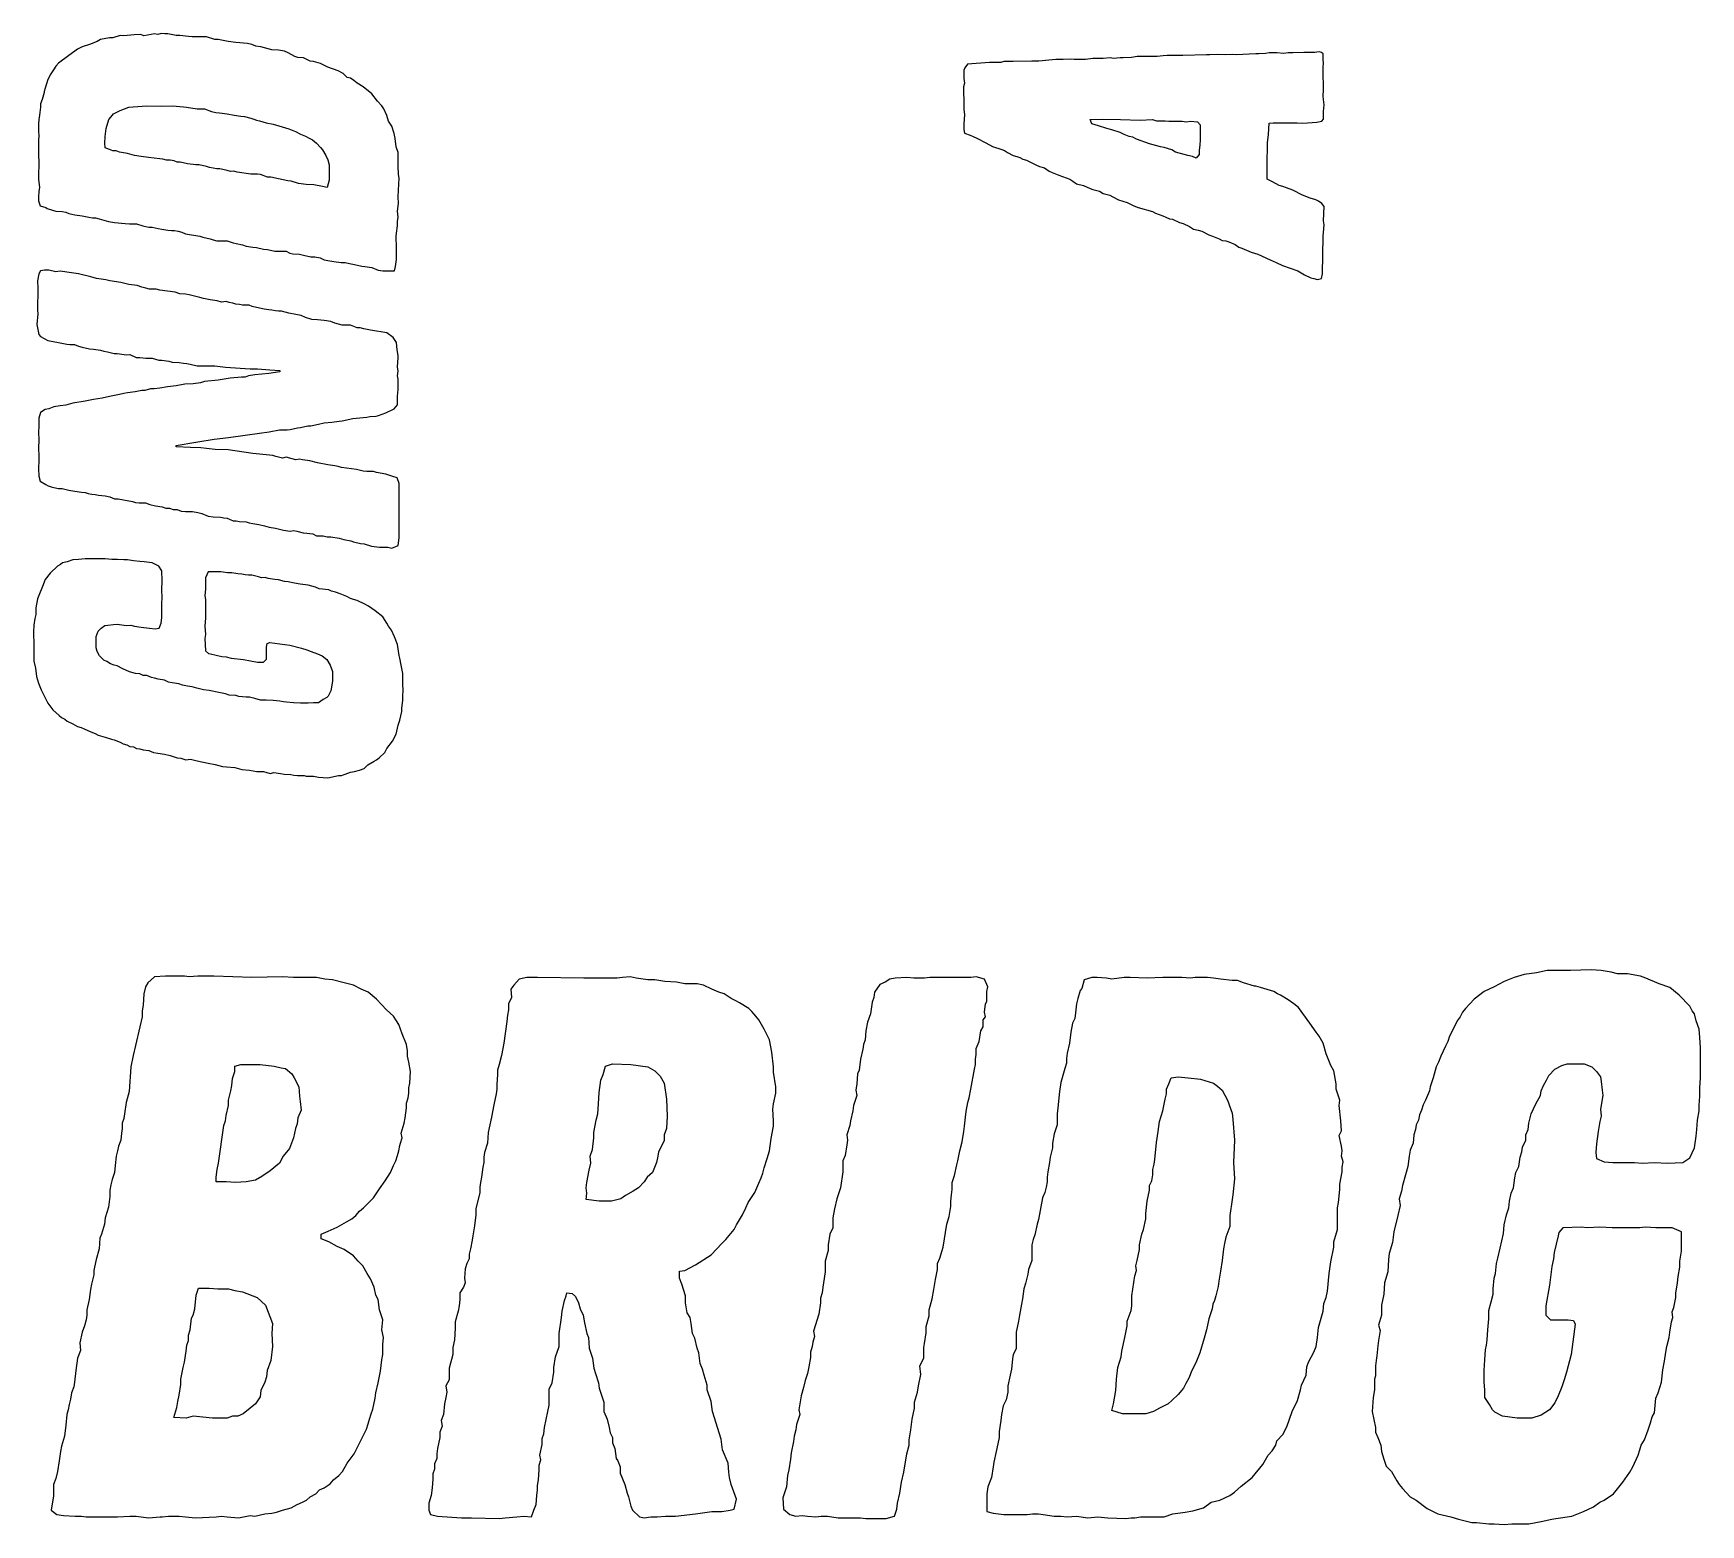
# Model space of a CAD drawing. Extents: x 21.5 to 68.8, y -31.2 to -10.6.
# Drawn here: x 21.477 to 26.056, y -17.293 to -13.197 of the extents above; entities that cross this region are included whole.
import ezdxf

# ---------------------------------------------------------------- set-up
doc = ezdxf.new("R2010")
doc.units = 0
doc.layers.add('Special_Silkscreen_Paths', color=7, linetype='CONTINUOUS')

msp = doc.modelspace()

# ---------------------------------------------------------------- linework, layer by layer
at = {"layer": 'Special_Silkscreen_Paths', "color": 7}
for points in [[(22.481822, -13.594462), (22.480411, -13.584585), (22.480411, -13.577529), (22.479, -13.567651), (22.479, -13.523907), (22.473356, -13.508385), (22.470533, -13.485807), (22.467711, -13.471696), (22.462067, -13.45194), (22.452189, -13.437829), (22.447956, -13.422307), (22.439489, -13.403963), (22.433844, -13.395496), (22.422556, -13.382796), (22.407033, -13.36304), (22.383045, -13.343285), (22.366111, -13.333407), (22.357645, -13.326352), (22.347767, -13.319296), (22.3393, -13.317885), (22.328011, -13.306596), (22.3139, -13.299541), (22.285678, -13.289663), (22.265922, -13.279785), (22.246167, -13.274141), (22.2377, -13.272729), (22.219356, -13.264263), (22.203834, -13.262852), (22.195367, -13.260029), (22.177022, -13.250152), (22.167145, -13.245918), (22.150211, -13.243096), (22.131867, -13.241685), (22.102234, -13.233218), (22.088123, -13.231807), (22.076834, -13.227574), (22.065545, -13.224752), (22.033089, -13.221929), (22.011923, -13.219107), (21.985112, -13.213463), (21.975234, -13.213463), (21.952656, -13.206407), (21.913145, -13.206407), (21.903267, -13.204996), (21.879278, -13.202174), (21.8694, -13.202174), (21.846823, -13.197941), (21.838356, -13.197941), (21.828478, -13.196529), (21.818601, -13.199352), (21.808723, -13.197941), (21.800256, -13.199352), (21.780501, -13.203585), (21.772034, -13.199352), (21.753689, -13.200763), (21.725467, -13.203585), (21.715589, -13.202174), (21.695834, -13.209229), (21.685956, -13.209229), (21.661967, -13.213463), (21.65209, -13.219107), (21.630923, -13.227574), (21.611167, -13.233218), (21.598467, -13.240274), (21.591412, -13.245918), (21.574478, -13.257207), (21.546256, -13.278374), (21.539201, -13.286841), (21.532145, -13.296718), (21.523679, -13.310829), (21.520856, -13.316474), (21.516623, -13.323529), (21.509567, -13.347518), (21.506745, -13.355985), (21.506745, -13.358807), (21.501101, -13.378563), (21.496867, -13.389852), (21.496867, -13.399729), (21.494045, -13.420896), (21.492634, -13.433596), (21.491223, -13.444885), (21.491223, -13.467463), (21.492634, -13.475929), (21.491223, -13.491451), (21.491223, -13.526729), (21.492634, -13.554951), (21.491223, -13.585996), (21.491223, -13.597285), (21.494045, -13.619862), (21.492634, -13.62974), (21.491223, -13.646674), (21.491223, -13.656551), (21.495456, -13.670662), (21.510979, -13.674896), (21.515212, -13.677718), (21.529323, -13.681951), (21.539201, -13.684774), (21.556134, -13.686185), (21.566012, -13.687596), (21.574478, -13.691829), (21.591412, -13.694651), (21.611167, -13.697474), (21.629512, -13.701707), (21.63939, -13.703118), (21.647856, -13.703118), (21.657734, -13.70594), (21.683134, -13.712996), (21.700067, -13.715818), (21.729701, -13.71864), (21.740989, -13.720051), (21.760745, -13.720051), (21.777678, -13.725696), (21.794612, -13.728518), (21.803078, -13.728518), (21.820012, -13.732751), (21.829889, -13.734162), (21.846823, -13.736985), (21.8567, -13.738396), (21.865167, -13.738396), (21.875045, -13.739807), (21.884923, -13.742629), (21.8948, -13.746862), (21.934312, -13.753918), (21.942778, -13.75674), (21.962534, -13.760973), (21.971, -13.763796), (21.980878, -13.766618), (22.0091, -13.766618), (22.026034, -13.772262), (22.0345, -13.773673), (22.051434, -13.777907), (22.061311, -13.780729), (22.079656, -13.783551), (22.089534, -13.784962), (22.109289, -13.789196), (22.120578, -13.790607), (22.140334, -13.79484), (22.171378, -13.79484), (22.181256, -13.800485), (22.189722, -13.801896), (22.208067, -13.803307), (22.219356, -13.806129), (22.239111, -13.810362), (22.2504, -13.810362), (22.264511, -13.813185), (22.2758, -13.818829), (22.291322, -13.821651), (22.302611, -13.823062), (22.322367, -13.825885), (22.333656, -13.825885), (22.344945, -13.828707), (22.359056, -13.831529), (22.378811, -13.835762), (22.387278, -13.837173), (22.407033, -13.839996), (22.423967, -13.847051), (22.436667, -13.848462), (22.469122, -13.848462), (22.471944, -13.837173), (22.474767, -13.817418), (22.474767, -13.775085), (22.473356, -13.765207), (22.473356, -13.753918), (22.474767, -13.745451), (22.477589, -13.725696), (22.477589, -13.712996), (22.479, -13.701707), (22.477589, -13.684774), (22.480411, -13.663607), (22.479, -13.645262), (22.480411, -13.626918)], [(22.289911, -13.600107), (22.284267, -13.619862), (22.271567, -13.61704), (22.247578, -13.612807), (22.226411, -13.611396), (22.205245, -13.608574), (22.185489, -13.602929), (22.175611, -13.601518), (22.150211, -13.595874), (22.129045, -13.59164), (22.120578, -13.59164), (22.100823, -13.584585), (22.092356, -13.583174), (22.074011, -13.583174), (22.037323, -13.577529), (22.027445, -13.574707), (22.018978, -13.576118), (22.0091, -13.573296), (21.989345, -13.569063), (21.980878, -13.569063), (21.961123, -13.564829), (21.952656, -13.562007), (21.9329, -13.557774), (21.923023, -13.557774), (21.900445, -13.554951), (21.880689, -13.550718), (21.872223, -13.550718), (21.863756, -13.546485), (21.852467, -13.545074), (21.842589, -13.545074), (21.832712, -13.542251), (21.824245, -13.54084), (21.793201, -13.538018), (21.773445, -13.535196), (21.755101, -13.532374), (21.735345, -13.526729), (21.714178, -13.522496), (21.704301, -13.519674), (21.695834, -13.519674), (21.685956, -13.51544), (21.674667, -13.511207), (21.673256, -13.498507), (21.674667, -13.480163), (21.67749, -13.457585), (21.684545, -13.433596), (21.69019, -13.42654), (21.697245, -13.418074), (21.715589, -13.408196), (21.739578, -13.399729), (21.750867, -13.398318), (21.788967, -13.395496), (21.829889, -13.396907), (21.859523, -13.395496), (21.889156, -13.398318), (21.897623, -13.399729), (21.927256, -13.403963), (21.947012, -13.403963), (21.966767, -13.411018), (21.978056, -13.41384), (21.987934, -13.415252), (22.0091, -13.418074), (22.028856, -13.420896), (22.0472, -13.423718), (22.057078, -13.425129), (22.074011, -13.429363), (22.082478, -13.432185), (22.089534, -13.435007), (22.098, -13.436418), (22.116345, -13.442063), (22.1361, -13.446296), (22.151622, -13.450529), (22.178434, -13.458996), (22.196778, -13.466051), (22.210889, -13.473107), (22.225, -13.478751), (22.234878, -13.484396), (22.243345, -13.488629), (22.254634, -13.498507), (22.265922, -13.509796), (22.271567, -13.516851), (22.280033, -13.532374), (22.285678, -13.543663), (22.289911, -13.557774)], [(24.681745, -13.490042), (24.680334, -13.502742), (24.678922, -13.518264), (24.678922, -13.529553), (24.670456, -13.539431), (24.660578, -13.535197), (24.647878, -13.532375), (24.638, -13.529553), (24.614011, -13.522497), (24.604134, -13.516853), (24.582967, -13.509797), (24.573089, -13.508386), (24.542045, -13.49992), (24.529345, -13.495686), (24.519467, -13.491453), (24.506767, -13.48722), (24.496889, -13.481575), (24.487012, -13.480164), (24.4729, -13.47452), (24.461612, -13.468875), (24.439034, -13.46182), (24.424923, -13.457586), (24.402345, -13.450531), (24.384001, -13.444886), (24.379767, -13.433597), (24.412223, -13.432186), (24.463023, -13.433597), (24.516645, -13.435009), (24.550511, -13.433597), (24.5618, -13.43642), (24.585789, -13.43642), (24.595667, -13.437831), (24.632356, -13.437831), (24.643645, -13.439242), (24.654934, -13.437831), (24.674689, -13.439242), (24.681745, -13.447708)], [(22.481822, -14.582239), (22.481822, -14.432661), (22.476178, -14.417139), (22.462067, -14.412906), (22.445133, -14.407261), (22.419733, -14.403028), (22.411267, -14.400206), (22.392922, -14.400206), (22.383045, -14.398795), (22.3647, -14.394561), (22.323778, -14.388917), (22.3139, -14.386095), (22.305433, -14.384683), (22.285678, -14.381861), (22.257456, -14.376217), (22.236289, -14.370572), (22.216534, -14.36775), (22.208067, -14.366339), (22.198189, -14.36775), (22.188311, -14.364928), (22.171378, -14.360695), (22.1615, -14.363517), (22.143156, -14.359284), (22.134689, -14.356461), (22.079656, -14.350817), (22.011923, -14.340939), (21.976645, -14.339528), (21.952656, -14.336706), (21.937134, -14.335295), (21.908912, -14.333884), (21.8694, -14.332472), (21.8694, -14.328239), (21.923023, -14.319772), (21.973823, -14.311306), (22.013334, -14.307072), (22.058489, -14.300017), (22.098, -14.294372), (22.124811, -14.29155), (22.153034, -14.285906), (22.1742, -14.285906), (22.182667, -14.284495), (22.202422, -14.280261), (22.210889, -14.27885), (22.230645, -14.274617), (22.239111, -14.274617), (22.260278, -14.270384), (22.2758, -14.26615), (22.296967, -14.264739), (22.316722, -14.261917), (22.325189, -14.260506), (22.354822, -14.254861), (22.363289, -14.25345), (22.392922, -14.250628), (22.401389, -14.249217), (22.418322, -14.247806), (22.425378, -14.246395), (22.445133, -14.239339), (22.467711, -14.22805), (22.477589, -14.216761), (22.477589, -14.192773), (22.479, -14.174428), (22.479, -14.146206), (22.477589, -14.137739), (22.479, -14.123628), (22.477589, -14.11375), (22.479, -14.086939), (22.479, -14.081295), (22.476178, -14.065773), (22.474767, -14.046017), (22.464889, -14.031906), (22.447956, -14.019206), (22.4028, -14.01215), (22.384456, -14.007917), (22.374578, -14.005095), (22.366111, -14.005095), (22.347767, -13.998039), (22.325189, -13.998039), (22.305433, -13.992395), (22.294145, -13.988162), (22.2758, -13.985339), (22.257456, -13.983928), (22.241934, -13.982517), (22.225, -13.976873), (22.2123, -13.971228), (22.198189, -13.968406), (22.178434, -13.965584), (22.158678, -13.959939), (22.150211, -13.959939), (22.141745, -13.958528), (22.131867, -13.957117), (22.1234, -13.955706), (22.1107, -13.954295), (22.098, -13.951473), (22.078245, -13.947239), (22.069778, -13.943006), (22.051434, -13.943006), (22.042967, -13.941595), (22.033089, -13.940184), (22.024623, -13.937362), (22.014745, -13.935951), (22.006278, -13.933128), (21.993578, -13.934539), (21.982289, -13.931717), (21.962534, -13.928895), (21.944189, -13.924662), (21.934312, -13.921839), (21.915967, -13.917606), (21.904678, -13.914784), (21.8948, -13.913373), (21.879278, -13.911962), (21.866578, -13.907728), (21.824245, -13.902084), (21.814367, -13.899262), (21.796023, -13.899262), (21.786145, -13.896439), (21.774856, -13.893617), (21.762156, -13.889384), (21.739578, -13.886562), (21.717001, -13.880917), (21.687367, -13.876684), (21.676078, -13.873862), (21.650678, -13.869628), (21.635156, -13.865395), (21.60129, -13.856928), (21.581534, -13.854106), (21.55049, -13.849873), (21.539201, -13.851284), (21.519445, -13.847051), (21.508156, -13.847051), (21.496867, -13.848462), (21.492634, -13.856928), (21.488401, -13.876684), (21.489812, -13.896439), (21.489812, -13.910551), (21.488401, -13.943006), (21.488401, -13.957117), (21.489812, -13.966995), (21.48699, -13.996628), (21.492634, -14.023439), (21.496867, -14.029084), (21.516623, -14.040373), (21.546256, -14.046017), (21.568834, -14.05025), (21.577301, -14.051662), (21.590001, -14.051662), (21.60129, -14.055895), (21.611167, -14.058717), (21.630923, -14.06295), (21.642212, -14.064362), (21.661967, -14.067184), (21.670434, -14.070006), (21.680312, -14.071417), (21.698656, -14.07565), (21.707123, -14.07565), (21.732523, -14.079884), (21.742401, -14.078473), (21.759334, -14.086939), (21.769212, -14.086939), (21.786145, -14.08835), (21.803078, -14.08835), (21.821423, -14.093995), (21.829889, -14.093995), (21.849645, -14.096817), (21.858112, -14.099639), (21.877867, -14.10105), (21.889156, -14.102461), (21.899034, -14.103873), (21.9075, -14.105284), (21.927256, -14.109517), (21.975234, -14.109517), (22.004867, -14.11375), (22.0726, -14.117984), (22.092356, -14.117984), (22.126223, -14.120806), (22.154445, -14.122217), (22.154445, -14.12645), (22.1234, -14.130684), (22.0853, -14.134917), (22.068367, -14.137739), (22.058489, -14.140561), (22.048611, -14.140561), (22.017567, -14.143384), (21.985112, -14.149028), (21.947012, -14.153261), (21.935723, -14.156084), (21.915967, -14.158906), (21.893389, -14.160317), (21.8694, -14.16455), (21.845412, -14.167373), (21.824245, -14.171606), (21.808723, -14.173017), (21.798845, -14.173017), (21.783323, -14.17725), (21.774856, -14.17725), (21.756512, -14.181484), (21.735345, -14.184306), (21.725467, -14.185717), (21.714178, -14.188539), (21.685956, -14.194184), (21.666201, -14.198417), (21.642212, -14.20265), (21.619634, -14.206884), (21.585767, -14.212528), (21.566012, -14.218173), (21.55049, -14.219584), (21.533556, -14.222406), (21.519445, -14.22805), (21.509567, -14.229461), (21.496867, -14.237928), (21.492634, -14.25345), (21.492634, -14.273206), (21.491223, -14.294372), (21.492634, -14.311306), (21.491223, -14.338117), (21.492634, -14.356461), (21.492634, -14.369161), (21.491223, -14.39315), (21.492634, -14.412906), (21.495456, -14.427017), (21.510979, -14.435483), (21.518034, -14.439717), (21.526501, -14.442539), (21.544845, -14.446772), (21.556134, -14.446772), (21.574478, -14.451006), (21.591412, -14.453828), (21.609756, -14.45665), (21.619634, -14.458061), (21.628101, -14.460883), (21.637978, -14.462295), (21.646445, -14.463706), (21.656323, -14.465117), (21.674667, -14.466528), (21.687367, -14.46935), (21.700067, -14.474995), (21.709945, -14.474995), (21.749456, -14.48205), (21.757923, -14.484872), (21.767801, -14.486283), (21.784734, -14.486283), (21.797434, -14.490517), (21.812956, -14.49475), (21.831301, -14.497572), (21.841178, -14.500395), (21.851056, -14.500395), (21.860934, -14.504628), (21.872223, -14.504628), (21.883512, -14.508861), (21.8948, -14.510272), (21.914556, -14.510272), (21.928667, -14.513095), (21.939956, -14.515917), (21.956889, -14.522972), (21.971, -14.524383), (21.990756, -14.525794), (22.000634, -14.527206), (22.0091, -14.528617), (22.026034, -14.535672), (22.0345, -14.535672), (22.042967, -14.537083), (22.061311, -14.538494), (22.069778, -14.541317), (22.079656, -14.542728), (22.096589, -14.54555), (22.112111, -14.549783), (22.124811, -14.552606), (22.141745, -14.555428), (22.164322, -14.561072), (22.182667, -14.563894), (22.192545, -14.562483), (22.201011, -14.563894), (22.217945, -14.568128), (22.227822, -14.569539), (22.244756, -14.57095), (22.254634, -14.576594), (22.272978, -14.576594), (22.284267, -14.579417), (22.294145, -14.579417), (22.316722, -14.58365), (22.329422, -14.586472), (22.349178, -14.590706), (22.356233, -14.593528), (22.375989, -14.597761), (22.385867, -14.599172), (22.405622, -14.604817), (22.4282, -14.607639), (22.450778, -14.607639), (22.462067, -14.610461), (22.479, -14.603406)], [(22.493111, -14.999927), (22.4917, -14.985816), (22.4917, -14.954772), (22.487467, -14.932194), (22.483233, -14.912438), (22.481822, -14.905383), (22.477589, -14.87575), (22.469122, -14.854583), (22.460656, -14.836239), (22.452189, -14.82495), (22.447956, -14.816483), (22.436667, -14.79955), (22.4155, -14.782616), (22.397156, -14.769916), (22.387278, -14.764272), (22.366111, -14.754394), (22.356233, -14.751572), (22.347767, -14.74875), (22.337889, -14.743105), (22.319545, -14.73605), (22.306845, -14.731816), (22.295556, -14.728994), (22.2885, -14.724761), (22.261689, -14.721939), (22.251811, -14.717705), (22.232056, -14.712061), (22.209478, -14.709239), (22.193956, -14.706416), (22.177022, -14.703594), (22.167145, -14.702183), (22.150211, -14.69795), (22.140334, -14.696539), (22.121989, -14.693716), (22.113523, -14.690894), (22.103645, -14.692305), (22.095178, -14.689483), (22.076834, -14.68525), (22.068367, -14.68525), (22.058489, -14.683839), (22.050023, -14.682428), (22.038734, -14.681016), (22.0218, -14.678194), (22.010511, -14.678194), (21.992167, -14.675372), (21.956889, -14.675372), (21.949834, -14.692305), (21.949834, -14.721939), (21.948423, -14.741694), (21.949834, -14.751572), (21.949834, -14.802372), (21.948423, -14.82495), (21.949834, -14.847527), (21.948423, -14.858816), (21.949834, -14.892683), (21.9583, -14.899739), (21.963945, -14.90115), (21.994989, -14.908205), (22.006278, -14.909616), (22.020389, -14.912438), (22.054256, -14.916672), (22.092356, -14.923727), (22.109289, -14.923727), (22.117756, -14.915261), (22.117756, -14.882805), (22.119167, -14.872927), (22.126223, -14.870105), (22.181256, -14.877161), (22.213711, -14.885627), (22.227822, -14.889861), (22.240522, -14.894094), (22.257456, -14.90115), (22.270156, -14.906794), (22.282856, -14.916672), (22.292733, -14.932194), (22.298378, -14.949127), (22.298378, -14.975938), (22.294145, -15.00275), (22.287089, -15.016861), (22.282856, -15.021094), (22.272978, -15.026738), (22.260278, -15.035205), (22.246167, -15.035205), (22.232056, -15.036616), (22.210889, -15.036616), (22.191134, -15.035205), (22.172789, -15.033794), (22.164322, -15.032383), (22.154445, -15.030972), (22.1361, -15.029561), (22.116345, -15.02815), (22.100823, -15.02815), (22.0853, -15.023916), (22.071189, -15.019683), (22.061311, -15.019683), (22.041556, -15.018272), (22.033089, -15.01545), (22.014745, -15.014038), (22.004867, -15.011216), (21.986523, -15.006983), (21.959712, -15.001338), (21.944189, -14.999927), (21.925845, -14.995694), (21.913145, -14.991461), (21.900445, -14.99005), (21.886334, -14.987227), (21.876456, -14.982994), (21.858112, -14.980172), (21.848234, -14.978761), (21.836945, -14.973116), (21.820012, -14.970294), (21.810134, -14.967472), (21.801667, -14.966061), (21.788967, -14.960416), (21.779089, -14.960416), (21.769212, -14.956183), (21.757923, -14.954772), (21.740989, -14.950538), (21.722645, -14.942072), (21.707123, -14.933605), (21.698656, -14.932194), (21.688778, -14.927961), (21.678901, -14.922316), (21.670434, -14.918083), (21.659145, -14.906794), (21.65209, -14.894094), (21.649267, -14.884216), (21.649267, -14.853172), (21.654912, -14.839061), (21.663378, -14.830594), (21.673256, -14.823539), (21.681723, -14.822127), (21.697245, -14.820716), (21.707123, -14.819305), (21.732523, -14.823539), (21.745223, -14.822127), (21.755101, -14.82495), (21.773445, -14.827772), (21.796023, -14.830594), (21.811545, -14.832005), (21.822834, -14.830594), (21.828478, -14.816483), (21.829889, -14.800961), (21.829889, -14.76145), (21.831301, -14.747339), (21.829889, -14.724761), (21.831301, -14.700772), (21.829889, -14.67255), (21.821423, -14.65985), (21.803078, -14.651383), (21.781912, -14.648561), (21.769212, -14.64715), (21.752278, -14.645739), (21.735345, -14.642916), (21.725467, -14.642916), (21.708534, -14.641505), (21.693012, -14.641505), (21.674667, -14.640094), (21.619634, -14.640094), (21.60129, -14.641505), (21.585767, -14.642916), (21.570245, -14.648561), (21.557545, -14.651383), (21.551901, -14.655616), (21.543434, -14.65985), (21.523679, -14.679605), (21.509567, -14.696539), (21.502512, -14.716294), (21.492634, -14.740283), (21.488401, -14.750161), (21.484167, -14.77415), (21.484167, -14.792494), (21.481345, -14.803783), (21.478523, -14.822127), (21.477112, -14.840472), (21.478523, -14.878572), (21.478523, -14.920905), (21.482756, -14.940661), (21.485579, -14.963238), (21.491223, -14.981583), (21.498279, -14.999927), (21.508156, -15.018272), (21.516623, -15.036616), (21.530734, -15.054961), (21.547667, -15.070483), (21.554723, -15.076127), (21.56319, -15.080361), (21.570245, -15.086005), (21.585767, -15.093061), (21.598467, -15.100116), (21.608345, -15.102938), (21.616812, -15.107172), (21.635156, -15.115638), (21.646445, -15.119872), (21.654912, -15.124105), (21.674667, -15.129749), (21.691601, -15.135394), (21.698656, -15.136805), (21.715589, -15.143861), (21.724056, -15.148094), (21.733934, -15.150916), (21.742401, -15.155149), (21.752278, -15.156561), (21.760745, -15.160794), (21.769212, -15.162205), (21.779089, -15.165027), (21.794612, -15.166438), (21.807312, -15.172083), (21.818601, -15.173494), (21.836945, -15.176316), (21.852467, -15.180549), (21.872223, -15.186194), (21.8821, -15.187605), (21.896212, -15.191838), (21.908912, -15.190427), (21.927256, -15.19466), (21.956889, -15.201716), (21.976645, -15.204538), (21.9964, -15.210183), (22.007689, -15.211594), (22.030267, -15.213005), (22.050023, -15.218649), (22.071189, -15.22006), (22.090945, -15.224294), (22.109289, -15.224294), (22.127634, -15.229938), (22.137511, -15.227116), (22.155856, -15.229938), (22.165734, -15.231349), (22.184078, -15.23276), (22.192545, -15.234172), (22.202422, -15.235583), (22.220767, -15.235583), (22.226411, -15.236994), (22.246167, -15.236994), (22.260278, -15.239816), (22.285678, -15.241227), (22.315311, -15.235583), (22.323778, -15.235583), (22.333656, -15.231349), (22.347767, -15.225705), (22.359056, -15.224294), (22.373167, -15.22006), (22.385867, -15.215827), (22.395745, -15.205949), (22.412678, -15.196072), (22.419733, -15.191838), (22.426789, -15.186194), (22.442311, -15.172083), (22.447956, -15.160794), (22.463478, -15.141038), (22.473356, -15.121283), (22.479, -15.097294), (22.483233, -15.083183), (22.488878, -15.059194), (22.488878, -15.050727), (22.4917, -15.02815), (22.4917, -15.018272)], [(21.793201, -17.273937), (21.824951, -17.27182), (21.831301, -17.27182), (21.848234, -17.269703), (21.877867, -17.269703), (21.894801, -17.27182), (21.922317, -17.273937), (21.979467, -17.27182), (21.994284, -17.269703), (22.009101, -17.27182), (22.040851, -17.273937), (22.072601, -17.267587), (22.085301, -17.269703), (22.112818, -17.263353), (22.131868, -17.261237), (22.144568, -17.25912), (22.161501, -17.25277), (22.184784, -17.24642), (22.201718, -17.237953), (22.216535, -17.231603), (22.227118, -17.225253), (22.237701, -17.216787), (22.252518, -17.20832), (22.263101, -17.197737), (22.275801, -17.191387), (22.292735, -17.180803), (22.301201, -17.17022), (22.316018, -17.15752), (22.326601, -17.146936), (22.339301, -17.123653), (22.358351, -17.098253), (22.392218, -17.03052), (22.396451, -17.015703), (22.400685, -17.003003), (22.404918, -16.988186), (22.409151, -16.975486), (22.415502, -16.945853), (22.417618, -16.931036), (22.423968, -16.903519), (22.430318, -16.871769), (22.434552, -16.840019), (22.436668, -16.825203), (22.436668, -16.797686), (22.438785, -16.778636), (22.434552, -16.757469), (22.436668, -16.729952), (22.428202, -16.702436), (22.423968, -16.674919), (22.417618, -16.662219), (22.413385, -16.641052), (22.402801, -16.617769), (22.394335, -16.602952), (22.381635, -16.581786), (22.368935, -16.569086), (22.356235, -16.554269), (22.330835, -16.537336), (22.311785, -16.528869), (22.288501, -16.516169), (22.267335, -16.507702), (22.267335, -16.495002), (22.286385, -16.486535), (22.311785, -16.475952), (22.337185, -16.461135), (22.352001, -16.452669), (22.362585, -16.444202), (22.373168, -16.431502), (22.383751, -16.423035), (22.411268, -16.395519), (22.428202, -16.370119), (22.443018, -16.348952), (22.457835, -16.325669), (22.466302, -16.306618), (22.472652, -16.293918), (22.476885, -16.279102), (22.481118, -16.266402), (22.483235, -16.251585), (22.485352, -16.245235), (22.489585, -16.230418), (22.487468, -16.217718), (22.495935, -16.190202), (22.498052, -16.175385), (22.502285, -16.147868), (22.502285, -16.135168), (22.506518, -16.120352), (22.508635, -16.107652), (22.508635, -16.092835), (22.510752, -16.080135), (22.512868, -16.048385), (22.508635, -16.022985), (22.504402, -16.006051), (22.504402, -15.991235), (22.502285, -15.974301), (22.489585, -15.944668), (22.481118, -15.919268), (22.474768, -15.908685), (22.466302, -15.895985), (22.447252, -15.879051), (22.419735, -15.849418), (22.396451, -15.830368), (22.377401, -15.821901), (22.356235, -15.811318), (22.330835, -15.804968), (22.299085, -15.796501), (22.277918, -15.794384), (22.254635, -15.790151), (22.191134, -15.790151), (22.161501, -15.788034), (22.076834, -15.790151), (21.973117, -15.785918), (21.928667, -15.785918), (21.905384, -15.788034), (21.892684, -15.785918), (21.839767, -15.785918), (21.810134, -15.788034), (21.791084, -15.804968), (21.784734, -15.815551), (21.780501, -15.834601), (21.778384, -15.866351), (21.776267, -15.881168), (21.776267, -15.898101), (21.769917, -15.925618), (21.757217, -15.976418), (21.750867, -16.003935), (21.744517, -16.035685), (21.740284, -16.103418), (21.731817, -16.133052), (21.727584, -16.164802), (21.725467, -16.177502), (21.721234, -16.190202), (21.721234, -16.205018), (21.719117, -16.217718), (21.717, -16.236768), (21.71065, -16.253702), (21.708534, -16.266402), (21.7043, -16.281218), (21.702184, -16.306618), (21.700067, -16.325669), (21.693717, -16.344719), (21.689484, -16.359535), (21.687367, -16.374352), (21.687367, -16.391285), (21.683134, -16.420919), (21.674667, -16.450552), (21.67255, -16.467485), (21.664084, -16.495002), (21.65985, -16.505585), (21.657734, -16.535219), (21.649267, -16.564852), (21.645034, -16.586019), (21.642917, -16.594486), (21.642917, -16.607186), (21.636567, -16.632586), (21.63445, -16.647402), (21.630217, -16.674919), (21.623867, -16.702436), (21.623867, -16.717252), (21.62175, -16.729952), (21.617517, -16.746886), (21.611167, -16.763819), (21.604817, -16.793453), (21.606934, -16.814619), (21.598467, -16.835786), (21.594234, -16.869653), (21.59, -16.901403), (21.587884, -16.914103), (21.581534, -16.931036), (21.579417, -16.947969), (21.575184, -16.962786), (21.573067, -16.977603), (21.568834, -16.990303), (21.566717, -17.019936), (21.562483, -17.04957), (21.554017, -17.077086), (21.5519, -17.091903), (21.547667, -17.117303), (21.543433, -17.146936), (21.5392, -17.165987), (21.53285, -17.18292), (21.53285, -17.21467), (21.528617, -17.235837), (21.5265, -17.25277), (21.541317, -17.26547), (21.560367, -17.267587), (21.592117, -17.269703), (21.60905, -17.269703), (21.62175, -17.27182), (21.708534, -17.27182), (21.7424, -17.269703), (21.759334, -17.269703)], [(22.756282, -17.276053), (22.773215, -17.273937), (22.804965, -17.27182), (22.824015, -17.269703), (22.845182, -17.27182), (22.851532, -17.25277), (22.857882, -17.237953), (22.859998, -17.212553), (22.862115, -17.197737), (22.862115, -17.185037), (22.864232, -17.17022), (22.866348, -17.142703), (22.866348, -17.130003), (22.870582, -17.115186), (22.868465, -17.102486), (22.874815, -17.072853), (22.874815, -17.05592), (22.879048, -17.04322), (22.881165, -17.026286), (22.889632, -16.981836), (22.893865, -16.964903), (22.893865, -16.920453), (22.902332, -16.903519), (22.906565, -16.873886), (22.906565, -16.861186), (22.910798, -16.831553), (22.921382, -16.804036), (22.921382, -16.768053), (22.927732, -16.723602), (22.929848, -16.706669), (22.936198, -16.677036), (22.940432, -16.664336), (22.942548, -16.655869), (22.957365, -16.657986), (22.965832, -16.666452), (22.974299, -16.683386), (22.978532, -16.700319), (22.986999, -16.717252), (22.991232, -16.738419), (22.997582, -16.768053), (23.001815, -16.778636), (23.003932, -16.808269), (23.012399, -16.835786), (23.016632, -16.863303), (23.020865, -16.878119), (23.029332, -16.903519), (23.031449, -16.918336), (23.044149, -16.956436), (23.044149, -16.981836), (23.052615, -17.003003), (23.058965, -17.026286), (23.061082, -17.041103), (23.067432, -17.053803), (23.067432, -17.06862), (23.073782, -17.083436), (23.078015, -17.110953), (23.082249, -17.117303), (23.088599, -17.134236), (23.088599, -17.15117), (23.101299, -17.18292), (23.107649, -17.206203), (23.111882, -17.216787), (23.118232, -17.242187), (23.122465, -17.25277), (23.141515, -17.27182), (23.154215, -17.273937), (23.173265, -17.27182), (23.190199, -17.27182), (23.213482, -17.269703), (23.240999, -17.269703), (23.296032, -17.263353), (23.340482, -17.257003), (23.367999, -17.257003), (23.391283, -17.25277), (23.401866, -17.250653), (23.408216, -17.223137), (23.393399, -17.18292), (23.389166, -17.16387), (23.387049, -17.149053), (23.384932, -17.123653), (23.370116, -17.08767), (23.365882, -17.058036), (23.342599, -16.981836), (23.338366, -16.95432), (23.327782, -16.922569), (23.327782, -16.909869), (23.319316, -16.882353), (23.315082, -16.865419), (23.308732, -16.850603), (23.304499, -16.820969), (23.300266, -16.808269), (23.293916, -16.780753), (23.287566, -16.768053), (23.283332, -16.740536), (23.281216, -16.723602), (23.272749, -16.710902), (23.268516, -16.683386), (23.268516, -16.664336), (23.257932, -16.632586), (23.251582, -16.615652), (23.251582, -16.596602), (23.266399, -16.594486), (23.296032, -16.579669), (23.338366, -16.552152), (23.367999, -16.520402), (23.378582, -16.509819), (23.401866, -16.482302), (23.408216, -16.469602), (23.425149, -16.442085), (23.433616, -16.423035), (23.439966, -16.408219), (23.459016, -16.380702), (23.469599, -16.355302), (23.475949, -16.340485), (23.480183, -16.327785), (23.484416, -16.312968), (23.492883, -16.287568), (23.499233, -16.266402), (23.503466, -16.232535), (23.509816, -16.198668), (23.509816, -16.183852), (23.507699, -16.152102), (23.509816, -16.137285), (23.516166, -16.107652), (23.516166, -16.090718), (23.509816, -16.050501), (23.509816, -16.035685), (23.505583, -15.995468), (23.499233, -15.961601), (23.484416, -15.931968), (23.469599, -15.906568), (23.461133, -15.895985), (23.450549, -15.883284), (23.442083, -15.874818), (23.416683, -15.860001), (23.406099, -15.853651), (23.393399, -15.847301), (23.374349, -15.834601), (23.359532, -15.830368), (23.340482, -15.821901), (23.317199, -15.811318), (23.300266, -15.807084), (23.266399, -15.807084), (23.243116, -15.802851), (23.211366, -15.800734), (23.183849, -15.796501), (23.164799, -15.796501), (23.133049, -15.792268), (23.116115, -15.788034), (23.094949, -15.790151), (23.080132, -15.792268), (22.989115, -15.792268), (22.862115, -15.790151), (22.832482, -15.790151), (22.811315, -15.794384), (22.796498, -15.811318), (22.788032, -15.821901), (22.790148, -15.845184), (22.781682, -15.862118), (22.781682, -15.879051), (22.779565, -15.893868), (22.777448, -15.910801), (22.768982, -15.970068), (22.762632, -16.003935), (22.756282, -16.029335), (22.752048, -16.044151), (22.752048, -16.056851), (22.749931, -16.084368), (22.749931, -16.097068), (22.747815, -16.109768), (22.741465, -16.139402), (22.735115, -16.173268), (22.728765, -16.202902), (22.726648, -16.215602), (22.724531, -16.245235), (22.716065, -16.270635), (22.713948, -16.283335), (22.713948, -16.298152), (22.711831, -16.310852), (22.707598, -16.338369), (22.705481, -16.353185), (22.703365, -16.365885), (22.703365, -16.380702), (22.692781, -16.425152), (22.692781, -16.442085), (22.688548, -16.471719), (22.684315, -16.499235), (22.682198, -16.511935), (22.677965, -16.535219), (22.673731, -16.550036), (22.673731, -16.562736), (22.667381, -16.575436), (22.663148, -16.590252), (22.661031, -16.615652), (22.663148, -16.628352), (22.658915, -16.641052), (22.648331, -16.655869), (22.648331, -16.674919), (22.646215, -16.691852), (22.644098, -16.706669), (22.635631, -16.736302), (22.635631, -16.753236), (22.633515, -16.784986), (22.629281, -16.806153), (22.629281, -16.825203), (22.618698, -16.863303), (22.618698, -16.895053), (22.610231, -16.911986), (22.612348, -16.928919), (22.610231, -16.943736), (22.605998, -16.96067), (22.603881, -16.990303), (22.597531, -17.007236), (22.599648, -17.022053), (22.593298, -17.038986), (22.593298, -17.053803), (22.586948, -17.083436), (22.584831, -17.098253), (22.584831, -17.110953), (22.578481, -17.12577), (22.578481, -17.140586), (22.574248, -17.153286), (22.574248, -17.168103), (22.572131, -17.191387), (22.570015, -17.212553), (22.563665, -17.23372), (22.563665, -17.25277), (22.567898, -17.26547), (22.586948, -17.269703), (22.652565, -17.273937), (22.680081, -17.273937)], [(23.763815, -17.276053), (23.818848, -17.276053), (23.842132, -17.269703), (23.848482, -17.250653), (23.850598, -17.23372), (23.856948, -17.206203), (23.861182, -17.17657), (23.867532, -17.149053), (23.875998, -17.098253), (23.882348, -17.07497), (23.882348, -17.060153), (23.886582, -17.032636), (23.890815, -17.003003), (23.897165, -16.97337), (23.897165, -16.956436), (23.905632, -16.928919), (23.907749, -16.911986), (23.914099, -16.880236), (23.911982, -16.856953), (23.922565, -16.835786), (23.922565, -16.806153), (23.924682, -16.795569), (23.928915, -16.765936), (23.928915, -16.749003), (23.937382, -16.719369), (23.937382, -16.702436), (23.945849, -16.672802), (23.950082, -16.647402), (23.954315, -16.619886), (23.960665, -16.592369), (23.960665, -16.575436), (23.967015, -16.560619), (23.975482, -16.530986), (23.986065, -16.467485), (23.992415, -16.446319), (23.996649, -16.418802), (23.996649, -16.403985), (23.998765, -16.387052), (24.000882, -16.372235), (24.000882, -16.353185), (24.007232, -16.334135), (24.013582, -16.304502), (24.015699, -16.293918), (24.022049, -16.266402), (24.028399, -16.241002), (24.032632, -16.213485), (24.034749, -16.198668), (24.036865, -16.173268), (24.038982, -16.158452), (24.043215, -16.133052), (24.047449, -16.120352), (24.051682, -16.097068), (24.062265, -16.042035), (24.064382, -16.029335), (24.064382, -16.014518), (24.066499, -16.001818), (24.066499, -15.984885), (24.074965, -15.965835), (24.079199, -15.936201), (24.085549, -15.925618), (24.085549, -15.906568), (24.091899, -15.898101), (24.089782, -15.885401), (24.091899, -15.862118), (24.096132, -15.855768), (24.096132, -15.828251), (24.098249, -15.815551), (24.089782, -15.794384), (24.066499, -15.788034), (24.051682, -15.790151), (23.939499, -15.790151), (23.924682, -15.792268), (23.895049, -15.792268), (23.875998, -15.790151), (23.844248, -15.792268), (23.829432, -15.794384), (23.816732, -15.802851), (23.801915, -15.809201), (23.787098, -15.830368), (23.784982, -15.845184), (23.780748, -15.857884), (23.776515, -15.889634), (23.768048, -15.912918), (23.763815, -15.936201), (23.761698, -15.961601), (23.757465, -15.974301), (23.755348, -15.987001), (23.748998, -16.014518), (23.744765, -16.044151), (23.740532, -16.054735), (23.738415, -16.082251), (23.736298, -16.099185), (23.738415, -16.114002), (23.729948, -16.141518), (23.727832, -16.156335), (23.721482, -16.183852), (23.719365, -16.196552), (23.710898, -16.221952), (23.713015, -16.236768), (23.710898, -16.249468), (23.706665, -16.279102), (23.700315, -16.293918), (23.700315, -16.323552), (23.693965, -16.368002), (23.683382, -16.397635), (23.677031, -16.425152), (23.672798, -16.450552), (23.672798, -16.478069), (23.664331, -16.495002), (23.660098, -16.524635), (23.660098, -16.539452), (23.651631, -16.569086), (23.651631, -16.598719), (23.647398, -16.628352), (23.645281, -16.641052), (23.643165, -16.655869), (23.638931, -16.670686), (23.638931, -16.683386), (23.634698, -16.715136), (23.619881, -16.761703), (23.621998, -16.776519), (23.617765, -16.791336), (23.615648, -16.804036), (23.611415, -16.818853), (23.611415, -16.833669), (23.607181, -16.859069), (23.602948, -16.878119), (23.596598, -16.897169), (23.592365, -16.916219), (23.586015, -16.939503), (23.579665, -16.977603), (23.581781, -16.990303), (23.573315, -17.01782), (23.571198, -17.032636), (23.566965, -17.04957), (23.564848, -17.064386), (23.558498, -17.096136), (23.556381, -17.11307), (23.552148, -17.142703), (23.547915, -17.15752), (23.545798, -17.18927), (23.535215, -17.218903), (23.537331, -17.250653), (23.554265, -17.26547), (23.571198, -17.269703), (23.588131, -17.267587), (23.602948, -17.269703), (23.626231, -17.27182), (23.641048, -17.269703), (23.657981, -17.269703), (23.687615, -17.273937), (23.748998, -17.273937)], [(24.47713, -17.276053), (24.491946, -17.273937), (24.50253, -17.273937), (24.517347, -17.27182), (24.582963, -17.27182), (24.606247, -17.263353), (24.640113, -17.25912), (24.66128, -17.254887), (24.690913, -17.24642), (24.71208, -17.231603), (24.735364, -17.225253), (24.76288, -17.212553), (24.77558, -17.204087), (24.79463, -17.187153), (24.824264, -17.16387), (24.853897, -17.127886), (24.868714, -17.102486), (24.879297, -17.089786), (24.88988, -17.07497), (24.891997, -17.06227), (24.90893, -17.045336), (24.919514, -17.02417), (24.934331, -16.981836), (24.949147, -16.952203), (24.957614, -16.922569), (24.959731, -16.909869), (24.972431, -16.882353), (24.974547, -16.859069), (24.978781, -16.846369), (24.993597, -16.818853), (24.999947, -16.804036), (25.004181, -16.778636), (25.006297, -16.751119), (25.018997, -16.706669), (25.021114, -16.685502), (25.027464, -16.668569), (25.031697, -16.651636), (25.035931, -16.602952), (25.040164, -16.571202), (25.048631, -16.530986), (25.048631, -16.516169), (25.059214, -16.482302), (25.059214, -16.423035), (25.061331, -16.408219), (25.065564, -16.372235), (25.065564, -16.357419), (25.071914, -16.323552), (25.071914, -16.310852), (25.074031, -16.296035), (25.069797, -16.281218), (25.071914, -16.266402), (25.069797, -16.253702), (25.063447, -16.224068), (25.069797, -16.211368), (25.067681, -16.183852), (25.063447, -16.141518), (25.065564, -16.126702), (25.054981, -16.097068), (25.054981, -16.082251), (25.048631, -16.046268), (25.040164, -16.031451), (25.027464, -15.999701), (25.018997, -15.970068), (25.008414, -15.951018), (24.999947, -15.940435), (24.983014, -15.915035), (24.951264, -15.872701), (24.938564, -15.862118), (24.923747, -15.851534), (24.90258, -15.838834), (24.894114, -15.834601), (24.88353, -15.828251), (24.847547, -15.817668), (24.834847, -15.813434), (24.830614, -15.813434), (24.80098, -15.804968), (24.784047, -15.798618), (24.76923, -15.798618), (24.73748, -15.794384), (24.71843, -15.792268), (24.701497, -15.790151), (24.66763, -15.790151), (24.65493, -15.792268), (24.631647, -15.790151), (24.57873, -15.790151), (24.536397, -15.792268), (24.48983, -15.790151), (24.472896, -15.790151), (24.43903, -15.794384), (24.424213, -15.792268), (24.398813, -15.790151), (24.383996, -15.790151), (24.36283, -15.796501), (24.35648, -15.819784), (24.352246, -15.826134), (24.345896, -15.847301), (24.341663, -15.862118), (24.339546, -15.887518), (24.33743, -15.902335), (24.33108, -15.915035), (24.326846, -15.940435), (24.322613, -15.970068), (24.316263, -15.997585), (24.314146, -16.012401), (24.314146, -16.025101), (24.309913, -16.039918), (24.29933, -16.078018), (24.295096, -16.103418), (24.290863, -16.147868), (24.288746, -16.164802), (24.288746, -16.194435), (24.280279, -16.219835), (24.276046, -16.245235), (24.276046, -16.257935), (24.269696, -16.283335), (24.267579, -16.298152), (24.263346, -16.323552), (24.261229, -16.338369), (24.261229, -16.351069), (24.259113, -16.365885), (24.254879, -16.380702), (24.248529, -16.395519), (24.237946, -16.454785), (24.233713, -16.467485), (24.227363, -16.497119), (24.223129, -16.509819), (24.218896, -16.524635), (24.218896, -16.566969), (24.210429, -16.592369), (24.208313, -16.605069), (24.201963, -16.630469), (24.197729, -16.645286), (24.193496, -16.672802), (24.191379, -16.687619), (24.185029, -16.717252), (24.182913, -16.734186), (24.176563, -16.763819), (24.176563, -16.810386), (24.168096, -16.825203), (24.165979, -16.837903), (24.163863, -16.865419), (24.159629, -16.882353), (24.153279, -16.911986), (24.153279, -16.928919), (24.149046, -16.950086), (24.140579, -16.96702), (24.136346, -16.990303), (24.134229, -17.007236), (24.129996, -17.03687), (24.129996, -17.053803), (24.125763, -17.070736), (24.121529, -17.091903), (24.115179, -17.121536), (24.113063, -17.134236), (24.108829, -17.16387), (24.098246, -17.18927), (24.096129, -17.20832), (24.096129, -17.257003), (24.113063, -17.261237), (24.142696, -17.26547), (24.206196, -17.26547), (24.221013, -17.263353), (24.237946, -17.263353), (24.250646, -17.26547), (24.280279, -17.269703), (24.29933, -17.269703), (24.316263, -17.27182), (24.341663, -17.269703), (24.373413, -17.273937), (24.40093, -17.27182), (24.428446, -17.273937)], [(25.516411, -17.292987), (25.537578, -17.29087), (25.584144, -17.29087), (25.618011, -17.28452), (25.647644, -17.27817), (25.658228, -17.276053), (25.702678, -17.269703), (25.734428, -17.257003), (25.761945, -17.244303), (25.778878, -17.231603), (25.791578, -17.225253), (25.816978, -17.20832), (25.842378, -17.17657), (25.861428, -17.149053), (25.869895, -17.134236), (25.884711, -17.102486), (25.888945, -17.08767), (25.893178, -17.07497), (25.901645, -17.060153), (25.912228, -17.032636), (25.918578, -17.013586), (25.922812, -16.996653), (25.929162, -16.98607), (25.933395, -16.945853), (25.939745, -16.931036), (25.948212, -16.901403), (25.952445, -16.867536), (25.956678, -16.844253), (25.960912, -16.818853), (25.963028, -16.804036), (25.969378, -16.778636), (25.971495, -16.763819), (25.975728, -16.736302), (25.979962, -16.723602), (25.977845, -16.708786), (25.982078, -16.696086), (25.988428, -16.668569), (25.988428, -16.655869), (25.990545, -16.641052), (25.992662, -16.628352), (25.994778, -16.611419), (25.999012, -16.586019), (25.999012, -16.569086), (26.003245, -16.541569), (26.003245, -16.488652), (25.977845, -16.478069), (25.933395, -16.478069), (25.903762, -16.475952), (25.888945, -16.478069), (25.812745, -16.478069), (25.778878, -16.475952), (25.745011, -16.478069), (25.728078, -16.475952), (25.677278, -16.478069), (25.666694, -16.490769), (25.664578, -16.499235), (25.653994, -16.545802), (25.651878, -16.562736), (25.647644, -16.583902), (25.641294, -16.634702), (25.630711, -16.691852), (25.630711, -16.717252), (25.643411, -16.729952), (25.692095, -16.729952), (25.706911, -16.732069), (25.711145, -16.742653), (25.700561, -16.825203), (25.687861, -16.873886), (25.681511, -16.895053), (25.675161, -16.914103), (25.664578, -16.939503), (25.656111, -16.958553), (25.641294, -16.977603), (25.618011, -16.99242), (25.592611, -17.000886), (25.552394, -17.000886), (25.512178, -16.994536), (25.491011, -16.983953), (25.484661, -16.977603), (25.476194, -16.962786), (25.463494, -16.943736), (25.463494, -16.922569), (25.461377, -16.901403), (25.461377, -16.869653), (25.463494, -16.840019), (25.465611, -16.812503), (25.467727, -16.799803), (25.469844, -16.784986), (25.471961, -16.757469), (25.474077, -16.727836), (25.474077, -16.704552), (25.480428, -16.681269), (25.486778, -16.660102), (25.486778, -16.645286), (25.488894, -16.615652), (25.493128, -16.602952), (25.495244, -16.575436), (25.499478, -16.560619), (25.505828, -16.533102), (25.514294, -16.492885), (25.516411, -16.469602), (25.522761, -16.442085), (25.529111, -16.423035), (25.531228, -16.403985), (25.535461, -16.382819), (25.541811, -16.368002), (25.546044, -16.340485), (25.548161, -16.325669), (25.556628, -16.308735), (25.560861, -16.283335), (25.565094, -16.268518), (25.567211, -16.255818), (25.575678, -16.236768), (25.575678, -16.221952), (25.582028, -16.207135), (25.584144, -16.190202), (25.590494, -16.164802), (25.603194, -16.137285), (25.615894, -16.114002), (25.618011, -16.101301), (25.624361, -16.086485), (25.632828, -16.071668), (25.639178, -16.058968), (25.656111, -16.042035), (25.675161, -16.031451), (25.689978, -16.027218), (25.736545, -16.027218), (25.757711, -16.035685), (25.770411, -16.048385), (25.780995, -16.063201), (25.783111, -16.075901), (25.785228, -16.099185), (25.787345, -16.114002), (25.780995, -16.152102), (25.783111, -16.171152), (25.778878, -16.185968), (25.774645, -16.213485), (25.770411, -16.247352), (25.768295, -16.270635), (25.770411, -16.287568), (25.791578, -16.296035), (25.814861, -16.298152), (25.874128, -16.298152), (25.895295, -16.300268), (25.929162, -16.298152), (25.965145, -16.300268), (26.007478, -16.298152), (26.026528, -16.285452), (26.039228, -16.257935), (26.043462, -16.226185), (26.045578, -16.207135), (26.047695, -16.181735), (26.051928, -16.156335), (26.051928, -16.141518), (26.054045, -16.116118), (26.054045, -16.092835), (26.056162, -16.065318), (26.056162, -15.982768), (26.054045, -15.955251), (26.051928, -15.931968), (26.043462, -15.908685), (26.039228, -15.889634), (26.032878, -15.881168), (26.026528, -15.868468), (25.996895, -15.838834), (25.971495, -15.817668), (25.941862, -15.807084), (25.905878, -15.792268), (25.891061, -15.785918), (25.855078, -15.779568), (25.827561, -15.779568), (25.810628, -15.775334), (25.783111, -15.771101), (25.755595, -15.768984), (25.698445, -15.771101), (25.634944, -15.771101), (25.605311, -15.777451), (25.571444, -15.781684), (25.543928, -15.790151), (25.516411, -15.800734), (25.488894, -15.815551), (25.461377, -15.828251), (25.433861, -15.849418), (25.410577, -15.874818), (25.402111, -15.885401), (25.395761, -15.898101), (25.387294, -15.908685), (25.376711, -15.931968), (25.366127, -15.951018), (25.361894, -15.965835), (25.355544, -15.978535), (25.342844, -16.006051), (25.336494, -16.022985), (25.330144, -16.035685), (25.321677, -16.065318), (25.313211, -16.090718), (25.311094, -16.101301), (25.300511, -16.126702), (25.294161, -16.139402), (25.289927, -16.154218), (25.283577, -16.166918), (25.281461, -16.181735), (25.275111, -16.194435), (25.272994, -16.207135), (25.268761, -16.221952), (25.266644, -16.245235), (25.258177, -16.264285), (25.25606, -16.281218), (25.251827, -16.308735), (25.245477, -16.332019), (25.23701, -16.361652), (25.234894, -16.376469), (25.228544, -16.397635), (25.23066, -16.416685), (25.22431, -16.444202), (25.213727, -16.488652), (25.209494, -16.518285), (25.201027, -16.547919), (25.19891, -16.564852), (25.196794, -16.598719), (25.188327, -16.628352), (25.18621, -16.660102), (25.17986, -16.689736), (25.17986, -16.717252), (25.171394, -16.744769), (25.175627, -16.759586), (25.171394, -16.787103), (25.169277, -16.801919), (25.16716, -16.829436), (25.165044, -16.842136), (25.162927, -16.856953), (25.162927, -16.884469), (25.16081, -16.892936), (25.16081, -16.922569), (25.156577, -16.943736), (25.15446, -16.981836), (25.162927, -17.026286), (25.162927, -17.038986), (25.169277, -17.053803), (25.177744, -17.07497), (25.17986, -17.091903), (25.18621, -17.11307), (25.19256, -17.13212), (25.207377, -17.146936), (25.222194, -17.172337), (25.228544, -17.18292), (25.23701, -17.193503), (25.258177, -17.216787), (25.275111, -17.225253), (25.304744, -17.248537), (25.334377, -17.263353), (25.370361, -17.27182), (25.391527, -17.27817), (25.427511, -17.286637), (25.440211, -17.286637), (25.474077, -17.29087), (25.488894, -17.29087)], [(22.032384, -16.353185), (22.006984, -16.351069), (21.979467, -16.351069), (21.979467, -16.338369), (21.981584, -16.317202), (21.985817, -16.300268), (22.000634, -16.196552), (22.004868, -16.183852), (22.006984, -16.169035), (22.013334, -16.141518), (22.013334, -16.126702), (22.019684, -16.101301), (22.021801, -16.086485), (22.023918, -16.067435), (22.030268, -16.048385), (22.030268, -16.033568), (22.047201, -16.029335), (22.100118, -16.029335), (22.138218, -16.033568), (22.157268, -16.037801), (22.169968, -16.039918), (22.186901, -16.054735), (22.193251, -16.065318), (22.205951, -16.090718), (22.208068, -16.116118), (22.210185, -16.130935), (22.212301, -16.154218), (22.203835, -16.175385), (22.201718, -16.192318), (22.197484, -16.205018), (22.191134, -16.230418), (22.180551, -16.260052), (22.163618, -16.281218), (22.153034, -16.300268), (22.127634, -16.321435), (22.104351, -16.336252), (22.087418, -16.346835), (22.062018, -16.351069)], [(23.031449, -16.403985), (22.995465, -16.399752), (22.997582, -16.382819), (22.995465, -16.368002), (22.997582, -16.353185), (23.003932, -16.319319), (23.008165, -16.300268), (23.006049, -16.281218), (23.012399, -16.262168), (23.016632, -16.230418), (23.016632, -16.215602), (23.022982, -16.181735), (23.027215, -16.164802), (23.029332, -16.137285), (23.031449, -16.105535), (23.035682, -16.071668), (23.042032, -16.056851), (23.048382, -16.033568), (23.067432, -16.027218), (23.118232, -16.029335), (23.164799, -16.035685), (23.183849, -16.046268), (23.198666, -16.061085), (23.209249, -16.080135), (23.215599, -16.124585), (23.217716, -16.171152), (23.215599, -16.205018), (23.209249, -16.221952), (23.209249, -16.238885), (23.194432, -16.268518), (23.192316, -16.281218), (23.188082, -16.298152), (23.177499, -16.325669), (23.162682, -16.338369), (23.154215, -16.351069), (23.139399, -16.368002), (23.124582, -16.376469), (23.103415, -16.389169), (23.090715, -16.397635), (23.065315, -16.403985)], [(24.468663, -16.988186), (24.43903, -16.97972), (24.443263, -16.96067), (24.449613, -16.924686), (24.45173, -16.892936), (24.455963, -16.861186), (24.46443, -16.831553), (24.466546, -16.816736), (24.475013, -16.778636), (24.481363, -16.746886), (24.481363, -16.734186), (24.491946, -16.704552), (24.494063, -16.691852), (24.494063, -16.664336), (24.50253, -16.609302), (24.506763, -16.594486), (24.504647, -16.581786), (24.50888, -16.566969), (24.51523, -16.537336), (24.51523, -16.524635), (24.52158, -16.495002), (24.525813, -16.482302), (24.532163, -16.452669), (24.532163, -16.437852), (24.536397, -16.403985), (24.542747, -16.374352), (24.542747, -16.361652), (24.549097, -16.348952), (24.551213, -16.332019), (24.551213, -16.317202), (24.555447, -16.302385), (24.557563, -16.289685), (24.561797, -16.243118), (24.56603, -16.213485), (24.570263, -16.185968), (24.57873, -16.156335), (24.58508, -16.124585), (24.589313, -16.109768), (24.589313, -16.097068), (24.595663, -16.082251), (24.602013, -16.065318), (24.621063, -16.063201), (24.64858, -16.065318), (24.682447, -16.069551), (24.71843, -16.080135), (24.729014, -16.088601), (24.741714, -16.099185), (24.75653, -16.126702), (24.76923, -16.162685), (24.771347, -16.179618), (24.77558, -16.236768), (24.773464, -16.298152), (24.77558, -16.342602), (24.771347, -16.387052), (24.76923, -16.399752), (24.76288, -16.444202), (24.76288, -16.473835), (24.752297, -16.503469), (24.748064, -16.520402), (24.745947, -16.535219), (24.741714, -16.566969), (24.73748, -16.596602), (24.733247, -16.624119), (24.73113, -16.638936), (24.72478, -16.664336), (24.720547, -16.677036), (24.716314, -16.687619), (24.714197, -16.700319), (24.70573, -16.727836), (24.69938, -16.757469), (24.69303, -16.780753), (24.68033, -16.820969), (24.669747, -16.848486), (24.659163, -16.869653), (24.650697, -16.890819), (24.64223, -16.905636), (24.63588, -16.918336), (24.621063, -16.935269), (24.60413, -16.952203), (24.593547, -16.96067), (24.570263, -16.97337), (24.55333, -16.981836), (24.532163, -16.988186)], [(21.896917, -17.000886), (21.863051, -16.99877), (21.871517, -16.971253), (21.873634, -16.95432), (21.877867, -16.937386), (21.882101, -16.907753), (21.882101, -16.892936), (21.888451, -16.861186), (21.892684, -16.846369), (21.896917, -16.816736), (21.899034, -16.799803), (21.903267, -16.787103), (21.903267, -16.772286), (21.907501, -16.757469), (21.911734, -16.725719), (21.915967, -16.717252), (21.920201, -16.700319), (21.924434, -16.662219), (21.930784, -16.643169), (21.960417, -16.643169), (21.983701, -16.645286), (22.013334, -16.645286), (22.030268, -16.649519), (22.051434, -16.653752), (22.091651, -16.668569), (22.114934, -16.689736), (22.133984, -16.740536), (22.131868, -16.768053), (22.133984, -16.804036), (22.129751, -16.842136), (22.119168, -16.869653), (22.117051, -16.886586), (22.112818, -16.901403), (22.102234, -16.924686), (22.100118, -16.941619), (22.087418, -16.96067), (22.072601, -16.97337), (22.053551, -16.988186), (22.038734, -16.994536), (22.023918, -16.994536), (22.009101, -17.000886), (21.968884, -17.000886), (21.915967, -16.994536)]]:
    msp.add_lwpolyline(points, close=True, dxfattribs=at)
for points in [[(24.996422, -13.248742), (24.966789, -13.248742), (24.935745, -13.250153), (24.923045, -13.250153), (24.911756, -13.251564), (24.892, -13.250153), (24.870833, -13.250153), (24.860956, -13.251564), (24.842611, -13.252975), (24.834145, -13.252975), (24.780522, -13.255798), (24.770645, -13.254386), (24.750889, -13.255798), (24.729722, -13.254386), (24.708556, -13.255798), (24.698678, -13.255798), (24.633767, -13.257209), (24.591434, -13.257209), (24.580145, -13.25862), (24.563211, -13.260031), (24.508178, -13.260031), (24.492656, -13.262853), (24.470078, -13.264264), (24.461612, -13.264264), (24.443267, -13.265675), (24.4348, -13.264264), (24.415045, -13.265675), (24.386823, -13.265675), (24.367067, -13.268498), (24.336023, -13.268498), (24.326145, -13.267086), (24.304978, -13.268498), (24.285223, -13.268498), (24.257001, -13.27132), (24.238656, -13.272731), (24.218901, -13.272731), (24.168101, -13.274142), (24.142701, -13.274142), (24.134234, -13.276964), (24.10319, -13.276964), (24.042512, -13.281198), (24.035456, -13.291075), (24.032634, -13.298131), (24.032634, -13.320709), (24.034045, -13.333409), (24.031223, -13.343286), (24.031223, -13.355986), (24.032634, -13.382797), (24.032634, -13.405375), (24.034045, -13.419486), (24.032634, -13.446297), (24.032634, -13.460408), (24.034045, -13.470286), (24.049567, -13.475931), (24.058034, -13.480164), (24.067912, -13.484397), (24.093312, -13.497097), (24.111656, -13.506975), (24.137056, -13.515442), (24.144112, -13.518264), (24.152578, -13.523908), (24.168101, -13.532375), (24.177978, -13.535197), (24.186445, -13.53802), (24.194912, -13.542253), (24.20479, -13.545075), (24.23019, -13.557775), (24.240067, -13.562008), (24.254178, -13.566242), (24.266878, -13.574708), (24.275345, -13.578942), (24.293689, -13.585997), (24.323323, -13.597286), (24.331789, -13.602931), (24.341667, -13.609986), (24.361423, -13.614219), (24.379767, -13.622686), (24.386823, -13.625508), (24.405167, -13.629742), (24.415045, -13.636797), (24.433389, -13.641031), (24.441856, -13.645264), (24.457378, -13.653731), (24.481367, -13.660786), (24.499712, -13.670664), (24.511, -13.674897), (24.550511, -13.686186), (24.558978, -13.690419), (24.578734, -13.697475), (24.5872, -13.701708), (24.597078, -13.705942), (24.605545, -13.707353), (24.6253, -13.715819), (24.635178, -13.718642), (24.652111, -13.727108), (24.6634, -13.734164), (24.6761, -13.736986), (24.685978, -13.739808), (24.705734, -13.749686), (24.715611, -13.753919), (24.733956, -13.760975), (24.742422, -13.765208), (24.7523, -13.766619), (24.760767, -13.769442), (24.7777, -13.776497), (24.787578, -13.783553), (24.796045, -13.786375), (24.821445, -13.797664), (24.839789, -13.803308), (24.873656, -13.81883), (24.890589, -13.825886), (24.907522, -13.834353), (24.949856, -13.848464), (24.9682, -13.859753), (24.985133, -13.868219), (24.9936, -13.86963), (25.003478, -13.872453), (25.014767, -13.86963), (25.017589, -13.85693), (25.019, -13.753919), (25.020411, -13.744042), (25.021822, -13.722875)], [(25.021822, -13.722875), (25.020411, -13.711586), (25.021822, -13.672075), (25.016178, -13.663608), (25.0063, -13.657964), (24.999244, -13.653731), (24.983722, -13.649497), (24.962556, -13.641031), (24.935745, -13.626919), (24.918811, -13.621275), (24.908933, -13.617042), (24.899056, -13.614219), (24.880711, -13.604342), (24.865189, -13.597286), (24.865189, -13.559186), (24.8666, -13.497097), (24.869422, -13.47452), (24.870833, -13.443475), (24.882122, -13.442064), (24.948445, -13.442064), (24.962556, -13.443475), (24.976667, -13.442064), (25.002067, -13.440653), (25.016178, -13.437831), (25.020411, -13.432186), (25.020411, -13.41102), (25.021822, -13.392675), (25.020411, -13.378564), (25.019, -13.368686), (25.020411, -13.351753), (25.020411, -13.340464), (25.019, -13.30942), (25.019, -13.289664), (25.020411, -13.278375), (25.019, -13.268498)]]:
    msp.add_lwpolyline(points, dxfattribs=at)
for points in [[(25.019, -13.252975), (25.014767, -13.24592), (25.002067, -13.247331), (24.996422, -13.248742)], [(25.019, -13.268498), (25.019, -13.262853), (25.020411, -13.25862), (25.019, -13.252975)]]:
    msp.add_open_spline(points, degree=3, dxfattribs=at)

doc.saveas('drawing.dxf')
